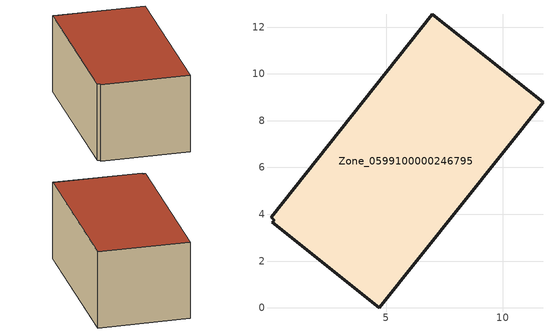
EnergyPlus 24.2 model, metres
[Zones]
Zone_0599100000246795
 floor ground (C_G): 0.22,3.75 0.08,3.87 6.98,12.55 11.71,8.78 4.72,0 0.14,3.65 z0.44
 wall outside (C_F): 4.72,0 11.71,8.78 6.98,12.55 0.08,3.87 0.22,3.75 0.14,3.65 4.72,0 z0.44:5.69
 roof outside (C_R): 0.22,3.75 0.14,3.65 4.72,0 11.71,8.78 6.98,12.55 0.08,3.87 z5.69
[BUILDING]
Pand.0599100000246795: North Axis=0; Terrain=City; Loads Convergence Tolerance Value=0.04; Temperature Convergence Tolerance Value=0.4; Solar Distribution=FullExterior; Maximum Number of Warmup Days=25; Minimum Number of Warmup Days=1
[Site:Location]
Rotterdam.The.Hague.AP_ZH_NLD Design_Conditions: Latitude=51.96; Longitude=4.45; Time Zone=1; Elevation=-4.5
[SITE:GROUNDTEMPERATURE:BUILDINGSURFACE]
18, 18, 18, 18, 18, 18, 18, 18, 18, 18, 18, 18
[MATERIAL] Thermal Absorptance=0.9; Solar Absorptance=0.7; Visible Absorptance=0.7
Name | Roughness | Thickness | Conductivity | Density | Specific Heat
G.TI.1992-2005 | MediumSmooth | 0.15 | 0.06 | 540 | 1210
F.TI.1992-2005 | Rough | 0.3 | 0.12 | 1920 | 840
R.TI.1992-2005 | MediumRough | 0.2 | 0.08 | 1500 | 1000
[CONSTRUCTION]
C_G: G.TI.1992-2005
C_F: F.TI.1992-2005
C_R: R.TI.1992-2005
[ZONE]
Zone_0599100000246795: Type=1; Multiplier=1; Ceiling Height=Autocalculate; Volume=Autocalculate; Floor Area=autocalculate; Part of Total Floor Area=Yes
[ZONEINFILTRATION:DESIGNFLOWRATE]
Infil_Zone_0599100000246795: Zone or ZoneList or Space or SpaceList=Zone_0599100000246795; Schedule=AlwaysOn; Design Flow Rate Calculation Method=Flow/Area; Flow Rate per Floor Area=0.0015; Constant Term Coefficient=1; Temperature Term Coefficient=0; Velocity Term Coefficient=0; Velocity Squared Term Coefficient=0
[HVACTEMPLATE:ZONE:IDEALLOADSAIRSYSTEM]
Zone_0599100000246795: Maximum Heating Supply Air Temperature=50; Minimum Cooling Supply Air Temperature=13; Maximum Heating Supply Air Humidity Ratio=0.0156; Minimum Cooling Supply Air Humidity Ratio=0.0077; Heating Limit=NoLimit; Cooling Limit=NoLimit; Dehumidification Control Type=ConstantSensibleHeatRatio; Cooling Sensible Heat Ratio=0.7; Dehumidification Setpoint=60; Humidification Control Type=None; Humidification Setpoint=30; Outdoor Air Method=None; Outdoor Air Flow Rate per Person=0.00944; Outdoor Air Flow Rate per Zone Floor Area=0; Outdoor Air Flow Rate per Zone=0; Demand Controlled Ventilation Type=None; Outdoor Air Economizer Type=NoEconomizer; Heat Recovery Type=None; Sensible Heat Recovery Effectiveness=0.7; Latent Heat Recovery Effectiveness=0.65
[ZONECONTROL:THERMOSTAT]
ThermostatControl_Zone_0599100000246795: Zone or ZoneList=Zone_0599100000246795; Control Type Schedule=DualSetpointControlType; Control 1=Thermostat_Zone_0599100000246795; Temperature Difference Between Cutout And Setpoint=0
[THERMOSTATSETPOINT:DUALSETPOINT]
Thermostat_Zone_0599100000246795: Heating Setpoint Temperature Schedule=HeatingSetpoint_Zone_0599100000246795; Cooling Setpoint Temperature Schedule=CoolingSetpoint_Zone_0599100000246795
[SCHEDULE:COMPACT]
HeatingSetpoint_Zone_0599100000246795: Through: 12/31, For: AllDays, Until: 24:00, 21
CoolingSetpoint_Zone_0599100000246795: Through: 12/31, For: AllDays, Until: 24:00, 24
DualSetpointControlType: Through: 12/31, For: AllDays, Until: 24:00, 4
AlwaysOn: Through: 12/31, For: AllDays, Until: 24:00, 1
